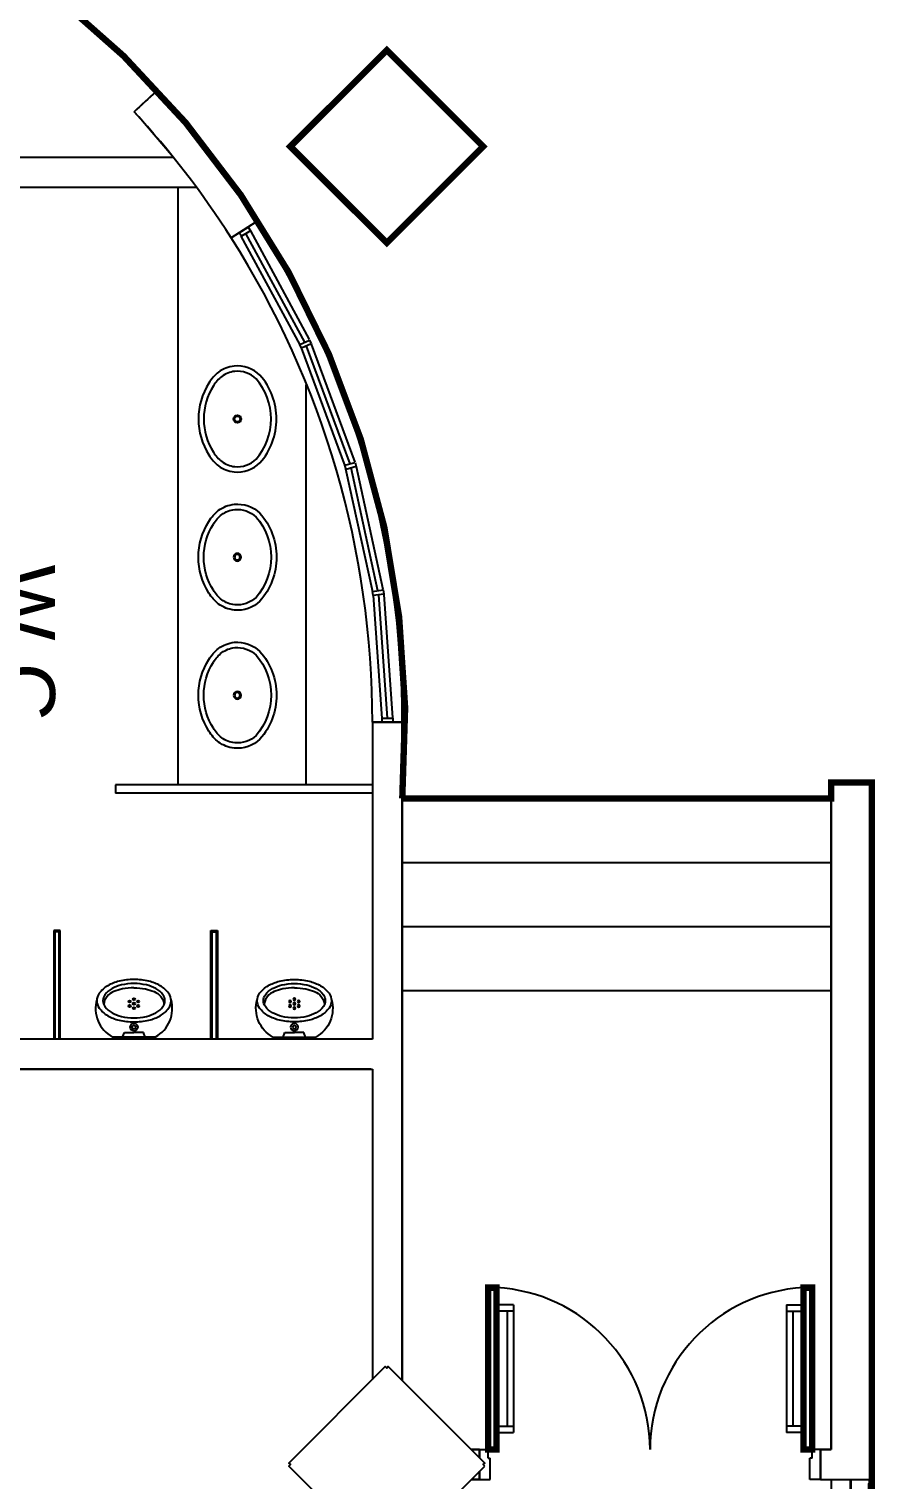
# Model space of a CAD drawing. Header units: metres. Extents: x -331 to 2982, y 362 to 2539.
# Drawn here: x 2876.52 to 2880.49, y 1358.01 to 1364.82 of the extents above; entities that cross this region are included whole.
import ezdxf

# ---------------------------------------------------------------- set-up
doc = ezdxf.new("R2010")
doc.units = ezdxf.units.M
doc.layers.get('0').update_dxf_attribs({"color": 251})
for name, color, linetype in [('CX', 251, 'Continuous'), ('Div', 251, 'Continuous'), ('Est', 251, 'Continuous'), ('Mob', 251, 'Continuous'), ('Pis', 251, 'Continuous')]:
    doc.layers.add(name, color=color, linetype=linetype)
doc.styles.add('ARIAL', font='arial.ttf')

# ---------------------------------------------------------------- blocks, each defined once
blk = doc.blocks.new('Cuba01_pl')
at = {"layer": 'Mob'}
for radius in [0.018, 0.013]:
    blk.add_circle((0, 0), radius, dxfattribs=at)
for centre, radius, start, end in [((-0.002211538461533991, -0.1243269230769233), 0.3068356000816305, 89.5504005866015, 122.7375074879473), ((-0.002211538461537543, -0.1243269230769268), 0.2818356000816332, 89.55040058660089, 122.8280119274535), ((0.002211538461533991, -0.1243269230769233), 0.3068356000816305, 57.26249251205271, 90.4495994133985), ((0.002211538461533991, -0.1243269230769206), 0.2818356000816272, 57.17198807254577, 90.4495994133985), ((-0.09055973451327404, -0.003688053097345545), 0.1589222433009686, 144.523180839089, 173.1766593578286), ((-0.09055973451327404, -0.003688053097349986), 0.1339222433009696, 144.8047411616701, 173.0573089744642), ((-0.07061111111111629, -0.03033333333333577), 0.1909001075316455, 120.7250254050481, 141.484108530553), ((-0.07061111111111629, -0.03033333333332955), 0.1659001075316402, 120.5754726770841, 141.2532937629661), ((0.07061111111111629, -0.03033333333333932), 0.1659001075316466, 38.74670623703652, 59.42452732291874), ((0.07061111111111629, -0.03033333333333577), 0.1909001075316455, 38.51589146944695, 59.2749745949519), ((0.09055973451327404, -0.00368805309734288), 0.1339222433009654, 6.942691025532934, 35.19525883832738), ((0.09055973451327404, -0.003688053097345545), 0.1589222433009686, 6.823340642171362, 35.476819160911), ((-0.09735227272727442, 0.0005267045454555586), 0.151714675156889, 174.4524428642048, 224.381947022825), ((-0.09735227272727442, 0.000526704545452894), 0.12671467515689, 174.5780213594605, 224.0020710789169), ((0.09735227272727087, 0.000526704545452894), 0.1267146751568902, 315.9979289210831, 5.421978640539534), ((0.09735227272727442, 0.0005267045454555586), 0.151714675156889, 315.6180529771749, 5.547557135795221), ((-0.002372125958011395, 0.1229092802399165), 0.3059192957175953, 228.3243834879085, 270.4838201688998), ((-0.002372125958014948, 0.1229092802399201), 0.2809192957175987, 228.5040529249005, 270.4838201689008), ((0.002372125958011395, 0.122909280239921), 0.3059192957175986, 269.5161798310996, 311.6756165120909), ((0.002372125958014948, 0.1229092802399157), 0.2809192957175937, 269.5161798310994, 311.4959470750997)]:
    blk.add_arc(centre, radius, start, end, dxfattribs=at)
blk = doc.blocks.new('MIC01')
at = {"layer": 'Mob'}
for p, q in [((-10.02389348735187, 0), (10.02389348735142, 0)), ((-5.302813985662851, 0), (-4.464082119873183, -2.232041059936705)), ((5.302813985662851, 0), (4.464082119872728, -2.232041059936705)), ((-4.464082119873183, -2.232041059936705), (0, -2.232041059936705)), ((4.464082119872728, -2.232041059936705), (0, -2.232041059936705))]:
    blk.add_line(p, q, dxfattribs=at)
for points in [[(-3.410605131648481e-11, -7.142528683921796, 0.05810920625485523), (-6.998402206063929, -7.958627583133079, 0.0717497811945135), (-12.31665105751108, -10.05467209720757, 0.1064940903607846), (-16.29355220466368, -13.61992307159915, 0.1582350419503511), (-17.41837496852531, -17.08520822109523, 0.1582350419503796)], [(17.41837496849075, -17.08520822103526, 0.15823504195034), (16.29355220461775, -13.6199230715431, 0.106494090360777), (12.31665105745287, -10.05467209716522, 0.07174978119451494), (6.998402205997991, -7.958627583108978, 0.05810920625485441), (-3.410605131648481e-11, -7.142528683921796, 0.05810920625485523)], [(-17.41837496852531, -17.08520822109523, 0.1582350419503796), (-16.29355220465141, -20.55049337058756, 0.1064940903607876), (-12.31665105748743, -24.11574434496526, 0.07174978119451024), (-6.998402206033006, -26.21178885902145, 0.05810920625485786), (0, -27.02788775820864, 0.05810920625485522), (6.998402206029823, -26.21178885899747, 0.0717497811945135), (12.31665105747697, -24.11574434492286, 0.1064940903607801), (16.29355220462912, -20.55049337053151, 0.1582350419503642), (17.41837496849075, -17.08520822103526, 0.15823504195034)], [(-4.547473508864641e-13, -23.09954111299942, -0.04415987661630547), (-5.384061955135166, -22.60513674388073, -0.05850391701728608), (-9.440032321183025, -21.36509490569949, -0.1005218111109357), (-12.61832719878748, -19.12497282824762, -0.04144601701917768), (-13.7432316292311, -17.17736620035282, -0.1013012375606854), (-14.10507515612062, -15.34181196312511, -0.003595388000320658), (-14.10185998487032, -15.12581719827642)], [(0, -23.09954111299942, 0.04415987661630547), (5.384061955134712, -22.60513674388073, 0.05850391701728608), (9.44003232118257, -21.36509490569949, 0.1005218111109357), (12.61832719878703, -19.12497282824762, 0.04144601701917768), (13.74323162923065, -17.17736620035282, 0.1013012375606854), (14.10507515612062, -15.34181196312511, 0.00359538800034016), (14.10185998486986, -15.12581719827608)]]:
    blk.add_lwpolyline(points, format="xyb", dxfattribs=at)
blk.add_lwpolyline([(0, -9.03896675411562, 0.05641139868156795), (-5.849455736160962, -9.701025547201766, 0.07016143430196194), (-10.27760355929695, -11.39565631672076, 0.1061035991682846), (-13.60766396544614, -14.29877218107583, 0.161987617514934), (-14.53472634225136, -17.08520822106527, 0.1619876175149315), (-13.60766396544614, -19.87164426105471, 0.1061035991682807), (-10.27760355929695, -22.77476012540978, 0.07016143430197122), (-5.849455736160508, -24.46939089492872, 0.05641139868156758), (0, -25.13144968801487, 0.05641139868156777), (5.849455736160508, -24.46939089492872, 0.07016143430196664), (10.27760355929649, -22.77476012540978, 0.1061035991682786), (13.60766396544568, -19.87164426105488, 0.1619876175149516), (14.53472634225091, -17.08520822106527, 0.1619876175149491), (13.60766396544568, -14.29877218107561, 0.1061035991682753), (10.27760355929649, -11.39565631672076, 0.07016143430195912), (5.849455736160962, -9.701025547201766, 0.05641139868156602)], format="xyb", close=True, dxfattribs=at)
for centre, radius in [((0, -4.713764023614715), 1.755393618039524), ((0, -4.713764023614715), 0.8441294347942989), ((0, -13.57074310043413), 0.509600149456232), ((-2.011056997776905, -14.62790696495568), 0.509600149456232), ((-2.011056997776905, -16.74223469399863), 0.509600149456232), ((0, -15.68507082947713), 0.509600149456232), ((0, -17.79939855852001), 0.509600149456232), ((2.011056997776905, -14.62790696495568), 0.509600149456232), ((2.011056997776905, -16.74223469399863), 0.509600149456232)]:
    blk.add_circle(centre, radius, dxfattribs=at)
for centre, start, end in [((-2.616332658740703, -13.47545098581332), 118.7979395698647, 195.906927476332), ((2.616332658740248, -13.47545098581332), 344.0930725236681, 61.20206043013526)]:
    blk.add_arc(centre, 15.37724737073032, start, end, dxfattribs=at)
blk = doc.blocks.new('XR_BL2_AND_MON-REV15$0$PERFIL_UNIT_ALCOA')
at = {"layer": 'CX', "color": 6}
for p, q in [((-21.34021753305569, 13.38163568591699), (-15.17321753175929, 13.38163568591699)), ((30.58753219200298, 13.38163568591699), (24.42053219070658, 13.38163568591699))]:
    blk.add_line(p, q, dxfattribs=at)
at = {"layer": 'CX'}
blk.add_lwpolyline([(-15.17321753175929, 19.22023568535224), (-15.17321753175929, 13.38163568591699), (-33.61941753234714, 13.38163568591699), (-33.61941753234714, 19.22023568535224), (-35.37591753201559, 19.22023568535224), (-35.37591753201559, 99.22423568600789), (44.62388246925548, 99.22423568600789), (44.62388246925548, 19.22023568535224), (42.86673219129445, 19.22023568535224), (42.86673219129443, 13.38163568591699), (24.42053219070658, 13.38163568591699), (24.42053219070657, 19.22023568535224)], close=True, dxfattribs=at)
blk = doc.blocks.new('XR_BL2_AND_MON-REV15$0$P_M')
at = {"layer": 'Est'}
blk.add_lwpolyline([(0.459619407770866, -0.4313351365234155), (0.4525483399589962, -0.4242640687115564), (0.459619407770866, -0.4171930008996867), (0.007071067811864395, 0.03535533905932198), (-1.77635683940025e-15, 0.02828427124745581), (-0.007071067811864395, 0.03535533905932198), (-0.4596194077713349, -0.4171930009001699), (-0.4525483399594705, -0.4242640687120343), (-0.4596194077713349, -0.4313351365238987), (-0.007071067812340459, -0.8838834764828789), (-4.760636080423436e-13, -0.8768124086710074), (0.007071067811388332, -0.8838834764828789)], close=True, dxfattribs=at)

msp = doc.modelspace()

# ---------------------------------------------------------------- linework, layer by layer
at = {"lineweight": 0}
msp.add_lwpolyline([(2869.529780533752, 1361.563709184918), (2869.529766709953, 1329.626571527119, 1.000162268804467), (2878.269757025977, 1329.625163169142), (2878.267257801484, 1329.955783529037), (2880.282266578581, 1329.95578352894), (2880.282266578581, 1329.88078352894), (2880.472266578581, 1329.88078352894), (2880.472266578581, 1361.280783529137), (2880.282266578581, 1361.280783529137), (2880.282266578581, 1361.205783529138), (2878.269779626867, 1361.20578352904, 1.039799903503053), (2869.529759374805, 1361.566334554812, 0.005135223154421773)], format="xyb", close=True, dxfattribs=at)
msp.add_lwpolyline([(2878.197266578576, 1363.813282735411), (2878.649814918535, 1364.265831075371), (2878.197266578576, 1364.718379415329), (2877.744718238616, 1364.26583107537)], close=True, dxfattribs=at)
at = {"layer": 'Div', "lineweight": 0}
for p, q in [((2878.124769895802, 1361.270773797963), (2876.924769895802, 1361.270773797963)), ((2876.924769895802, 1361.270773797963), (2876.924769895802, 1361.230773797963)), ((2878.124769895802, 1361.230773797963), (2876.924769895802, 1361.230773797963))]:
    msp.add_line(p, q, dxfattribs=at)
at = {"layer": 'Pis'}
for p, q in [((2877.011656324155, 1364.42885527309), (2877.114650587855, 1364.523682387593)), ((2877.033263133964, 1364.405210311092), (2877.011656324155, 1364.42885527309)), ((2877.187787690537, 1364.224886477221), (2877.033263133964, 1364.405210311092)), ((2875.626616094516, 1364.215773797963), (2877.1951383358, 1364.215773797963)), ((2875.626616094516, 1364.075773797963), (2877.303067037452, 1364.075773797963)), ((2877.216635556392, 1364.075773797963), (2877.216635556393, 1361.270773797963)), ((2877.467087971144, 1363.836966754545), (2877.585200810968, 1363.912129083022)), ((2877.585200810968, 1363.912129083022), (2877.467087971144, 1363.836966754545)), ((2877.504923926291, 1363.861330813386), (2877.547364855821, 1363.887765024181)), ((2877.504923926291, 1363.861330813386), (2877.547364855821, 1363.887765024181)), ((2877.547364855821, 1363.887765024181), (2877.55793854014, 1363.870788652368)), ((2877.547364855821, 1363.887765024181), (2877.55793854014, 1363.870788652368)), ((2877.51549761061, 1363.844354441573), (2877.504923926291, 1363.861330813386)), ((2877.51549761061, 1363.844354441573), (2877.504923926291, 1363.861330813386)), ((2877.790128980095, 1363.335675297991), (2877.514720423763, 1363.845692854972)), ((2877.55793854014, 1363.870788652368), (2877.51549761061, 1363.844354441573)), ((2877.55793854014, 1363.870788652368), (2877.51549761061, 1363.844354441573)), ((2877.812126631707, 1363.347553989988), (2877.536718075375, 1363.857571546971)), ((2877.834124283318, 1363.359432681987), (2877.558715726986, 1363.869450238968)), ((2877.789252452214, 1363.337465783385), (2877.835000811199, 1363.357642196592)), ((2877.843071376482, 1363.339342852997), (2877.797323017498, 1363.31916643979)), ((2877.835000811199, 1363.357642196592), (2877.843071376482, 1363.339342852997)), ((2877.797323017498, 1363.31916643979), (2877.789252452214, 1363.337465783385)), ((2878.001324533874, 1362.76783805312), (2877.796751473442, 1363.320577201648)), ((2878.024770257422, 1362.776515497866), (2877.82019719699, 1363.329254646394)), ((2878.048215980969, 1362.785192942612), (2877.843642920538, 1363.337932091139)), ((2877.816635556392, 1363.147624994493), (2877.816635556393, 1361.270773797963)), ((2878.000700730613, 1362.769758436437), (2878.04883978423, 1362.783272559295)), ((2878.006106379757, 1362.750502814989), (2878.000700730613, 1362.769758436437)), ((2878.1310545449, 1362.176111837667), (2878.0057476078, 1362.751944030351)), ((2878.054245433374, 1362.764016937848), (2878.006106379757, 1362.750502814989)), ((2878.155482843665, 1362.181427683735), (2878.030175906565, 1362.757259876418)), ((2878.04883978423, 1362.783272559295), (2878.054245433374, 1362.764016937848)), ((2878.179911142431, 1362.186743529802), (2878.054604205331, 1362.762575722485)), ((2878.130718524517, 1362.178002994393), (2878.180247162813, 1362.184852373076)), ((2878.180247162813, 1362.184852373076), (2878.182986914286, 1362.165040917757)), ((2878.133458275991, 1362.158191539074), (2878.130718524517, 1362.178002994393)), ((2878.133284872071, 1362.159852718216), (2878.174152475061, 1361.581945674581)), ((2878.182986914286, 1362.165040917757), (2878.133458275991, 1362.158191539074)), ((2878.158222595139, 1362.161616228416), (2878.199090198129, 1361.58370918478)), ((2878.183160318206, 1362.163379738615), (2878.224027921196, 1361.585472694979)), ((2878.174790264562, 1361.56370918478), (2878.174790264562, 1361.58370918478)), ((2878.174790264562, 1361.58370918478), (2878.224790264559, 1361.58370918478)), ((2878.174790264562, 1361.56370918478), (2878.174790264562, 1361.58370918478)), ((2878.174790264562, 1361.58370918478), (2878.224790264559, 1361.58370918478)), ((2878.224790264559, 1361.58370918478), (2878.224790264559, 1361.56370918478)), ((2878.224790264559, 1361.58370918478), (2878.224790264559, 1361.56370918478)), ((2878.129779626734, 1361.56370918478), (2878.129779626734, 1360.076147403678)), ((2878.129779626734, 1361.56370918478), (2878.269779626734, 1361.56370918478)), ((2878.269779626734, 1361.56370918478), (2878.129779626734, 1361.56370918478)), ((2878.129779626734, 1361.56370918478), (2878.129779626734, 1360.076147403678)), ((2878.224790264559, 1361.56370918478), (2878.174790264562, 1361.56370918478)), ((2878.224790264559, 1361.56370918478), (2878.174790264562, 1361.56370918478)), ((2878.269779626734, 1361.56370918478), (2878.269779626734, 1358.474960956197)), ((2878.269779626734, 1358.474960956197), (2878.269779626734, 1361.56370918478)), ((2878.124769895801, 1361.270773797963), (2876.924769895802, 1361.270773797963)), ((2876.924769895802, 1361.270773797963), (2876.924769895802, 1361.230773797963)), ((2878.124769895801, 1361.230773797963), (2876.924769895802, 1361.230773797963)), ((2880.472266578448, 1361.280783529), (2880.282266578448, 1361.280783529)), ((2880.282266578449, 1358.150783528696), (2880.282266578448, 1361.280783529)), ((2880.472266578448, 1361.280783529), (2880.282266578448, 1361.280783529)), ((2880.282266578448, 1361.280783529), (2880.282266578449, 1358.150783528696)), ((2880.472266578449, 1358.010783528796), (2880.472266578448, 1361.280783529)), ((2880.472266578449, 1358.010800357865), (2880.472266578448, 1361.280783529)), ((2878.267266578443, 1361.205783528903), (2880.282266578448, 1361.205783529001)), ((2878.267266578443, 1360.905783528902), (2880.282266578448, 1360.905783528902)), ((2876.6347698958, 1360.586146474307), (2876.6347698958, 1360.076147405599)), ((2876.6647698958, 1360.586146474307), (2876.6347698958, 1360.586146474307)), ((2876.6397698958, 1360.581146474307), (2876.6397698958, 1360.081147405599)), ((2876.6597698958, 1360.581146474307), (2876.6397698958, 1360.581146474307)), ((2876.6597698958, 1360.081147405599), (2876.6597698958, 1360.581146474307)), ((2876.6647698958, 1360.076147405599), (2876.6647698958, 1360.586146474307)), ((2877.372269895804, 1360.076147405599), (2877.372269895804, 1360.586147405595)), ((2877.372269895804, 1360.586147405595), (2877.402269895803, 1360.586147405595)), ((2877.377269895805, 1360.081147405599), (2877.377269895805, 1360.581147405595)), ((2877.377269895805, 1360.581147405595), (2877.397269895803, 1360.581147405595)), ((2877.397269895803, 1360.581147405595), (2877.397269895803, 1360.081147405599)), ((2877.402269895803, 1360.586147405595), (2877.402269895803, 1360.076147405599)), ((2878.267266578443, 1360.605783528903), (2880.282266578448, 1360.605783528902)), ((2878.267266578443, 1360.305783528903), (2880.282266578448, 1360.305783528902)), ((2878.272266578443, 1360.305783528902), (2880.282266578448, 1360.305783528901)), ((2878.272266578443, 1360.3057835289), (2880.282266578448, 1360.305783528899)), ((2878.129779626734, 1360.076147403678), (2873.969769895795, 1360.076147403678)), ((2874.209779126742, 1359.936147403678), (2878.129779626734, 1359.936147403678)), ((2878.122266578443, 1359.936147403678), (2874.209779126742, 1359.936147403678)), ((2878.129779626734, 1359.936147403678), (2878.129779626734, 1358.479987052779)), ((2878.792266578447, 1358.830783528904), (2878.712266578447, 1358.830783528904)), ((2878.792266578447, 1358.800783528904), (2878.712266578447, 1358.800783528904)), ((2878.762266578447, 1358.800783528904), (2878.762266578447, 1358.260783528904)), ((2878.792266578447, 1358.830783528904), (2878.792266578447, 1358.230783528904)), ((2880.072266578447, 1358.830783528904), (2880.152266578447, 1358.830783528904)), ((2880.072266578447, 1358.830783528904), (2880.072266578446, 1358.230783528904)), ((2880.072266578447, 1358.800783528904), (2880.152266578447, 1358.800783528904)), ((2880.102266578447, 1358.800783528904), (2880.102266578447, 1358.260783528904)), ((2878.712266578447, 1358.260783528904), (2878.792266578447, 1358.260783528904)), ((2880.152266578447, 1358.260783528904), (2880.072266578446, 1358.260783528904)), ((2878.712266578447, 1358.230783528904), (2878.792266578447, 1358.230783528904)), ((2880.152266578447, 1358.230783528904), (2880.072266578446, 1358.230783528904)), ((2878.632266578447, 1358.150783528905), (2878.593957054025, 1358.150783528905)), ((2878.593957054026, 1358.150783528905), (2878.632266578447, 1358.150783528904)), ((2878.632266578447, 1358.150783528904), (2878.632266578447, 1358.112474004484)), ((2878.632266578447, 1358.112474004484), (2878.632266578447, 1358.150783528905)), ((2878.632266578447, 1358.150783528904), (2878.632266578447, 1358.112474004484)), ((2878.632266578447, 1358.112474004484), (2878.632266578447, 1358.150783528904)), ((2878.632266578447, 1358.150783528904), (2878.672266578447, 1358.150783528904)), ((2878.672266578447, 1358.110783528904), (2878.672266578447, 1358.150783528904)), ((2878.672266578447, 1358.110783528904), (2878.682266578447, 1358.110783528904)), ((2878.682266578447, 1358.010783529004), (2878.682266578447, 1358.110783528904)), ((2880.182266578447, 1358.010783529004), (2880.182266578447, 1358.110783528904)), ((2880.192266578447, 1358.110783528904), (2880.182266578447, 1358.110783528904)), ((2880.192266578447, 1358.110783528904), (2880.192266578447, 1358.150783528904)), ((2880.232266578447, 1358.150783528904), (2880.192266578447, 1358.150783528904)), ((2880.232266578447, 1358.150783528696), (2880.282266578449, 1358.150783528696)), ((2880.232266578447, 1358.150783528905), (2880.232266578447, 1358.010783528796)), ((2880.282266578449, 1358.150783528696), (2880.232266578447, 1358.150783528904)), ((2880.232266578447, 1358.150783528904), (2880.232266578447, 1358.010783529004)), ((2880.232266578447, 1358.010783529004), (2880.232266578447, 1358.150783528904)), ((2878.632266578447, 1358.049093053326), (2878.632266578447, 1358.010783529004)), ((2878.632266578447, 1358.010783529004), (2878.632266578447, 1358.049093053326)), ((2878.632266578447, 1358.049093053326), (2878.632266578447, 1358.010783532369)), ((2878.632266578447, 1358.010783529004), (2878.632266578447, 1358.049093053326)), ((2878.593957055846, 1358.010783530726), (2878.632266578447, 1358.010783532369)), ((2878.632266578447, 1358.010783532369), (2878.593957055846, 1358.010783530726)), ((2878.632266578447, 1358.010783529004), (2878.682266578447, 1358.010783529004)), ((2880.232266578447, 1358.010783529004), (2880.182266578447, 1358.010783529004)), ((2880.232266578447, 1358.010783529004), (2880.472266578449, 1358.010800357865)), ((2880.232266578447, 1358.010783528796), (2880.472266578449, 1358.010783528796)), ((2880.282266578448, 1358.010783528796), (2880.282266578446, 1348.69861607711)), ((2880.372266578454, 1348.697492537548), (2880.372266578456, 1358.010800357865)), ((2880.372266578455, 1348.697492537548), (2880.372266578455, 1358.010783528796)), ((2880.462150478447, 1348.697492537548), (2880.462150478446, 1358.010800357865)), ((2880.472266578449, 1348.697509366502), (2880.472266578448, 1358.010800357865))]:
    msp.add_line(p, q, dxfattribs=at)
at = {"layer": 'Pis', "const_width": 0.03}
msp.add_lwpolyline([(2869.529780533752, 1361.563709184918), (2869.529766709953, 1329.626571527119, 1.000162268804467), (2878.269757025977, 1329.625163169142), (2878.267257801484, 1329.955783529037), (2880.282266578581, 1329.95578352894), (2880.282266578581, 1329.88078352894), (2880.472266578581, 1329.88078352894), (2880.472266578581, 1361.280783529137), (2880.282266578581, 1361.280783529137), (2880.282266578581, 1361.205783529138), (2878.269779626867, 1361.20578352904, 1.039799903503053), (2869.529759374805, 1361.566334554812, 0.005135223154421773)], format="xyb", close=True, dxfattribs=at)
for points in [[(2878.197266578575, 1363.813282735411), (2878.649814918535, 1364.26583107537), (2878.197266578576, 1364.718379415329), (2877.744718238616, 1364.26583107537)], [(2878.712266578447, 1358.150783528904), (2878.672266578447, 1358.150783528904), (2878.672266578447, 1358.910783528904), (2878.712266578447, 1358.910783528904)], [(2880.152266578447, 1358.150783528904), (2880.192266578447, 1358.150783528904), (2880.192266578447, 1358.910783528904), (2880.152266578447, 1358.910783528904)]]:
    msp.add_lwpolyline(points, close=True, dxfattribs=at)
msp.add_lwpolyline([(2880.462150478446, 1358.010800357865), (2880.472266578448, 1358.010800357865)], dxfattribs=at)
at = {"layer": 'Pis'}
for centre, radius, start, end in [((2891.371800689767, 1348.935264613238), 21.12498752038171, 132.4460029449231, 132.825715539013), ((2873.899778545208, 1361.563715183691), 4.3699894849729, 32.50598247109911, 42.63610305792742), ((2873.902385586739, 1361.565903296031), 4.226589469240405, 32.50111627186521, 42.63822754343073), ((2873.908416775497, 1361.566334554675), 4.361363641422062, 359.9655101853238, 32.53794549291212), ((2873.89915332279, 1361.563634118451), 4.230626304610635, 0.001016630525631346, 32.50351320920497), ((2878.67034745023, 1358.150018039014), 0.7619195127559678, 0.05756427888796603, 86.84612032314365), ((2880.194185706664, 1358.150018039014), 0.7619195127559678, 93.15387967685635, 179.9424357210779)]:
    msp.add_arc(centre, radius, start, end, dxfattribs=at)

# ---------------------------------------------------------------- block references
for p in [(2878.197266578443, 1364.690095143945), (2878.197266578443, 1358.505047597617)]:
    msp.add_blockref('XR_BL2_AND_MON-REV15$0$P_M', p, dxfattribs=at)
at = {"layer": 'Pis', "rotation": 89.99999999999999}
msp.add_blockref('Cuba01_pl', (2877.496403495147, 1362.987113943381), dxfattribs=at)
at = {"layer": 'Pis', "xscale": -1, "rotation": 89.99999999999997}
for p in [(2877.496403495147, 1362.338717574218), (2877.496403495147, 1361.690743412785)]:
    msp.add_blockref('Cuba01_pl', p, dxfattribs=at)
at = {"layer": 'Pis'}
for name, p, xscale, yscale, zscale, rotation in [('MIC01', (2877.011019895803, 1360.086510866629), 0.01000000000021828, 0.01000000000021828, 0.01000000000021828, 180), ('MIC01', (2877.763519895804, 1360.086510866629), -0.01000000000021828, 0.009999999999763531, 0.009999999999990905, 180), ('XR_BL2_AND_MON-REV15$0$PERFIL_UNIT_ALCOA', (2880.475532114137, 1357.966176362564), 0.001000000000203727, 0.001000000000203727, 0.001000000000203727, 89.99999999999999)]:
    msp.add_blockref(name, p, dxfattribs=dict(at, xscale=xscale, yscale=yscale, zscale=zscale, rotation=rotation))

# ---------------------------------------------------------------- texts
at = {"layer": 'Pis', "insert": (2875.916818788454, 1361.884671843806), "char_height": 0.27, "width": 2.26260000000002, "attachment_point": 8, "rotation": 270.0000000002996, "style": 'ARIAL'}
msp.add_mtext('W.C.\\PMASCULINO', dxfattribs=at)

doc.saveas('drawing.dxf')
